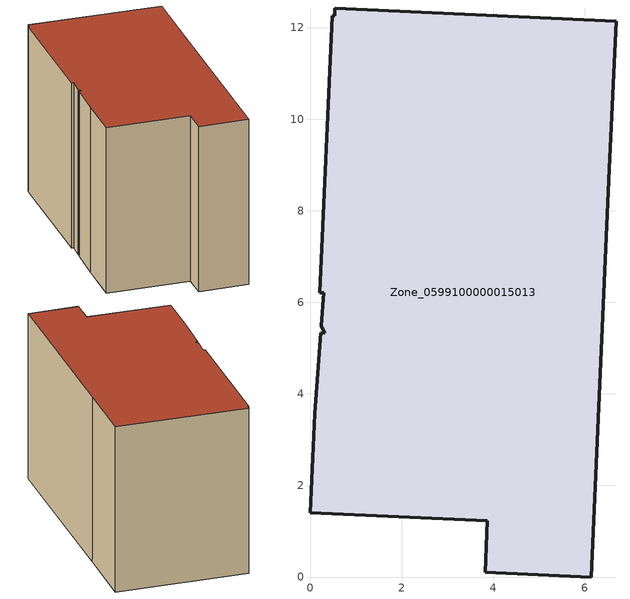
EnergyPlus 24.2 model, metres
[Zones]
Zone_0599100000015013
 floor ground (C_G): 0.24,5.49 0.29,6.2 0.21,6.21 0.48,12.26 0.53,12.26 0.54,12.43 6.69,12.14 6.53,8.92 6.14,0 3.82,0.1 3.87,1.23 0,1.4 0.1,3.56 0.23,5.33 0.32,5.33 z1
 wall outside (C_F): 0.1,3.56 0,1.4 3.87,1.23 3.82,0.1 6.14,0 6.53,8.92 6.69,12.14 0.54,12.43 0.53,12.26 0.48,12.26 0.21,6.21 0.29,6.2 0.24,5.49 0.32,5.33 0.23,5.33 0.1,3.56 z1:9.01
 roof outside (C_R): 0.32,5.33 0.23,5.33 0.1,3.56 0,1.4 3.87,1.23 3.82,0.1 6.14,0 6.53,8.92 6.69,12.14 0.54,12.43 0.53,12.26 0.48,12.26 0.21,6.21 0.29,6.2 0.24,5.49 z9.01
[BUILDING]
Pand.0599100000015013: North Axis=0; Terrain=City; Loads Convergence Tolerance Value=0.04; Temperature Convergence Tolerance Value=0.4; Solar Distribution=FullExterior; Maximum Number of Warmup Days=25; Minimum Number of Warmup Days=1
[Site:Location]
Rotterdam.The.Hague.AP_ZH_NLD Design_Conditions: Latitude=51.96; Longitude=4.45; Time Zone=1; Elevation=-4.5
[SITE:GROUNDTEMPERATURE:BUILDINGSURFACE]
18, 18, 18, 18, 18, 18, 18, 18, 18, 18, 18, 18
[MATERIAL] Thermal Absorptance=0.9; Solar Absorptance=0.7; Visible Absorptance=0.7
Name | Roughness | Thickness | Conductivity | Density | Specific Heat
G.TC.1975-1991 | MediumSmooth | 0.15 | 0.288461 | 540 | 1210
F.TC.1975-1991 | Rough | 0.3 | 0.230769 | 1920 | 840
R.TC.1975-1991 | MediumRough | 0.2 | 0.153846 | 1500 | 1000
[CONSTRUCTION]
C_G: G.TC.1975-1991
C_F: F.TC.1975-1991
C_R: R.TC.1975-1991
[ZONE]
Zone_0599100000015013: Type=1; Multiplier=1; Ceiling Height=Autocalculate; Volume=Autocalculate; Floor Area=autocalculate; Part of Total Floor Area=Yes
[ZONEINFILTRATION:DESIGNFLOWRATE]
Infil_Zone_0599100000015013: Zone or ZoneList or Space or SpaceList=Zone_0599100000015013; Schedule=AlwaysOn; Design Flow Rate Calculation Method=Flow/Area; Flow Rate per Floor Area=0.003; Constant Term Coefficient=1; Temperature Term Coefficient=0; Velocity Term Coefficient=0; Velocity Squared Term Coefficient=0
[HVACTEMPLATE:ZONE:IDEALLOADSAIRSYSTEM]
Zone_0599100000015013: Maximum Heating Supply Air Temperature=50; Minimum Cooling Supply Air Temperature=13; Maximum Heating Supply Air Humidity Ratio=0.0156; Minimum Cooling Supply Air Humidity Ratio=0.0077; Heating Limit=NoLimit; Cooling Limit=NoLimit; Dehumidification Control Type=ConstantSensibleHeatRatio; Cooling Sensible Heat Ratio=0.7; Dehumidification Setpoint=60; Humidification Control Type=None; Humidification Setpoint=30; Outdoor Air Method=None; Outdoor Air Flow Rate per Person=0.00944; Outdoor Air Flow Rate per Zone Floor Area=0; Outdoor Air Flow Rate per Zone=0; Demand Controlled Ventilation Type=None; Outdoor Air Economizer Type=NoEconomizer; Heat Recovery Type=None; Sensible Heat Recovery Effectiveness=0.7; Latent Heat Recovery Effectiveness=0.65
[ZONECONTROL:THERMOSTAT]
ThermostatControl_Zone_0599100000015013: Zone or ZoneList=Zone_0599100000015013; Control Type Schedule=DualSetpointControlType; Control 1=Thermostat_Zone_0599100000015013; Temperature Difference Between Cutout And Setpoint=0
[THERMOSTATSETPOINT:DUALSETPOINT]
Thermostat_Zone_0599100000015013: Heating Setpoint Temperature Schedule=HeatingSetpoint_Zone_0599100000015013; Cooling Setpoint Temperature Schedule=CoolingSetpoint_Zone_0599100000015013
[SCHEDULE:COMPACT]
HeatingSetpoint_Zone_0599100000015013: Through: 12/31, For: AllDays, Until: 24:00, 21
CoolingSetpoint_Zone_0599100000015013: Through: 12/31, For: AllDays, Until: 24:00, 24
DualSetpointControlType: Through: 12/31, For: AllDays, Until: 24:00, 4
AlwaysOn: Through: 12/31, For: AllDays, Until: 24:00, 1
